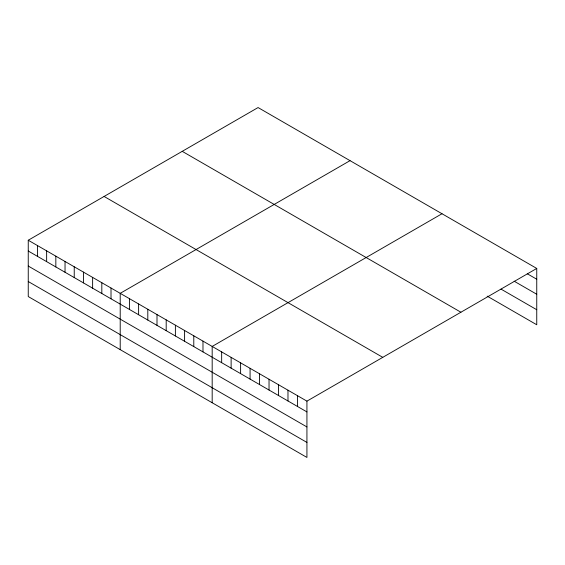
<?xml version="1.0" encoding="UTF-8"?>
<svg xmlns="http://www.w3.org/2000/svg" width="565" height="565" viewBox="0 0 565 565"><rect width="100%" height="100%" fill="white"/><g stroke="black" fill="none" stroke-linecap="round" stroke-linejoin="round"><path stroke-width="0.85" d="M28.25 240.238L306.929 401.136L306.929 457.445L28.25 296.554L28.25 240.238L258.071 107.555L536.75 268.446L536.75 324.762L487.185 296.145M350.032 160.651L120.211 293.334L120.211 349.65M442 213.739L212.179 346.43L212.179 402.746M306.929 401.136L536.75 268.446M527.272 273.757L536.75 279.23M514.157 281.208L536.75 294.252M501.035 289.118L536.75 309.733M182.227 151.342L460.906 312.233M104.094 196.451L382.773 357.348M28.25 251.022L306.929 411.913M28.25 266.044L306.929 426.942M28.25 281.525L306.929 442.423M297.451 395.662L297.451 406.447M287.981 390.189L287.981 400.973M278.503 384.723L278.503 395.507M269.032 379.249L269.032 390.034M259.554 373.783L259.554 384.56M250.076 368.309L250.076 379.094M240.605 362.843L240.605 373.62M231.127 357.37L231.127 368.154M221.657 351.896L221.657 362.681M202.983 341.119L202.983 351.903M193.788 335.808L193.788 346.592M184.593 330.497L184.593 341.281M175.39 325.193L175.39 335.97M166.195 319.882L166.195 330.666M156.999 314.571L156.999 325.355M147.804 309.26L147.804 320.044M138.609 303.956L138.609 314.733M129.413 298.645L129.413 309.422M111.015 288.023L111.015 298.807M101.82 282.712L101.82 293.496M92.625 277.408L92.625 288.185M83.429 272.097L83.429 282.881M74.234 266.786L74.234 277.57M65.039 261.475L65.039 272.259M55.836 256.164L55.836 266.948M46.641 250.86L46.641 261.637M37.445 245.549L37.445 256.333"/></g></svg>
